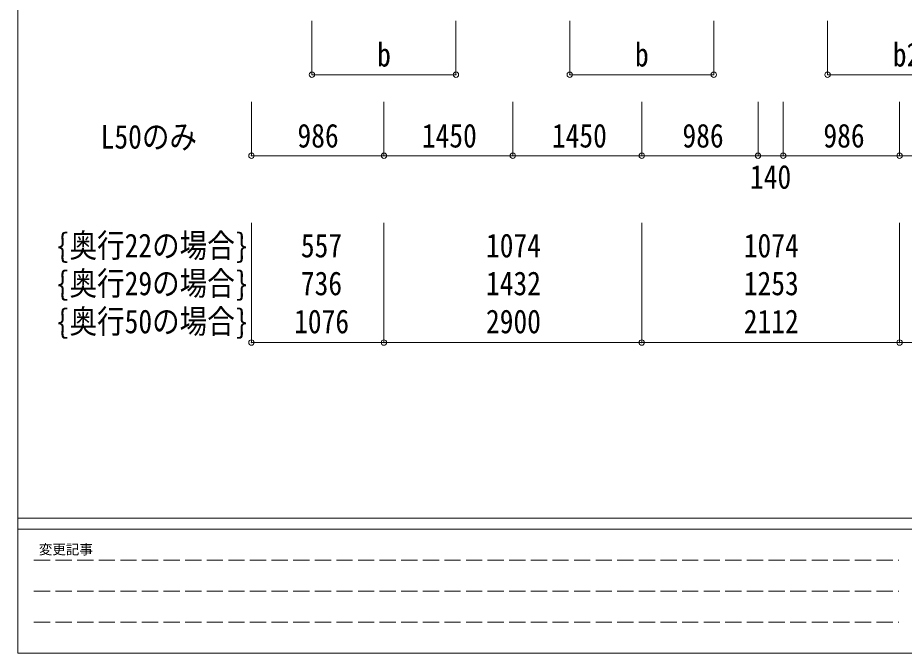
# Model space of a CAD drawing. Units: millimetres at full size, sheet at 1:30; some dimension numbers follow another scale. Extents: x -20916 to 28483, y -5820 to 5820.
# Drawn here: x -8432 to -3508, y -5820 to -2291 of the extents above; entities that cross this region are included whole.
import ezdxf
from ezdxf.enums import TextEntityAlignment as Align

# ---------------------------------------------------------------- set-up
doc = ezdxf.new("R2010")
doc.units = ezdxf.units.MM
doc.header["$LTSCALE"] = 30
doc.header["$PDMODE"] = 32
doc.header["$PDSIZE"] = 30
doc.linetypes.add('DASHED3', pattern=[4, 3, -1])
doc.layers.add('0-6_OTH_LINE', color=6, linetype='Continuous', lineweight=9)
doc.layers.add('F-0_240', color=7, linetype='Continuous', lineweight=9)
doc.styles.add('ＭＳ ゴシック', font='')
doc.styles.get('ＭＳ ゴシック').set_extended_font_data('MS Gothic')

msp = doc.modelspace()

# ---------------------------------------------------------------- linework, layer by layer
at = {"layer": '0-6_OTH_LINE'}
for p, q in [((-6798.07, -2607.22), (-6798.07, -2308.22)), ((-5998.07, -2607.22), (-5998.07, -2308.22)), ((-5366.07, -2607.22), (-5366.07, -2308.22)), ((-4566.07, -2607.22), (-4566.07, -2308.22)), ((-3934.07, -2607.22), (-3934.07, -2308.22)), ((-6798.07, -2607.22), (-5998.07, -2607.22)), ((-5366.07, -2607.22), (-4566.07, -2607.22)), ((-3934.07, -2607.22), (-3134.07, -2607.22)), ((-7133.73, -3057.22), (-7133.73, -2757.22)), ((-6397.87, -3057.22), (-6397.87, -2757.22)), ((-5682.27, -3057.22), (-5682.27, -2757.22)), ((-4965.87, -3057.22), (-4965.87, -2757.22)), ((-4320.27, -3057.22), (-4320.27, -2757.22)), ((-4180.27, -3057.22), (-4180.27, -2757.22)), ((-3534.27, -3057.22), (-3534.27, -2757.22)), ((-7133.73, -3057.22), (-6397.87, -3057.22)), ((-6397.87, -3057.22), (-4965.87, -3057.22)), ((-5144.87, -3057.22), (-3534.27, -3057.22)), ((-3534.27, -3057.22), (-2102.27, -3057.22)), ((-7134.27, -4094.67), (-7134.27, -3430.55)), ((-6398.27, -4094.67), (-6398.27, -3430.55)), ((-4966.27, -4094.67), (-4966.27, -3430.55)), ((-3534.27, -4094.67), (-3534.27, -3430.55)), ((-6398.27, -4094.67), (-7134.27, -4094.67)), ((-4966.27, -4094.67), (-6398.27, -4094.67)), ((-1366.27, -4094.67), (-4966.27, -4094.67))]:
    msp.add_line(p, q, dxfattribs=at)
for p in [(-6798.07, -2607.22), (-5998.07, -2607.22), (-5366.07, -2607.22), (-4566.07, -2607.22), (-3934.07, -2607.22), (-7133.73, -3057.22), (-6397.87, -3057.22), (-5682.27, -3057.22), (-4965.87, -3057.22), (-4320.27, -3057.22), (-4180.27, -3057.22), (-3534.27, -3057.22), (-7134.27, -4094.67), (-6398.27, -4094.67), (-4966.27, -4094.67), (-3534.27, -4094.67)]:
    msp.add_point(p, dxfattribs=at)
at = {"layer": 'F-0_240', "color": 5}
for p, q in [((-8432.06, 5820), (-8432.06, -5820)), ((-8432.06, -5070), (8007.94, -5070)), ((-8432.06, -5130), (5341.19, -5130)), ((-8432.06, -5820), (8007.94, -5820))]:
    msp.add_line(p, q, dxfattribs=at)
at = {"layer": 'F-0_240', "color": 4, "linetype": 'DASHED3'}
for p, q in [((-8342.06, -5302.5), (-3538.82, -5302.5)), ((-8342.06, -5475), (-3538.82, -5475)), ((-8342.06, -5647.5), (-3538.82, -5647.5))]:
    msp.add_line(p, q, dxfattribs=at)

# ---------------------------------------------------------------- texts
at = {"layer": '0-6_OTH_LINE', "color": 7, "style": 'ＭＳ ゴシック', "width": 0.85}
for s, p in [('b', (-6435.57, -2601.22)), ('b', (-5003.57, -2601.22)), ('b2', (-3571.57, -2601.22)), ('L50のみ', (-7971.43, -3057.27)), ('986', (-6878.3, -3051.22)), ('1450', (-6187.64, -3051.22)), ('1450', (-5465.24, -3051.22)), ('986', (-4740.12, -3051.22)), ('986', (-3957.15, -3051.22)), ('140', (-4364.9, -3280.24)), ('{奥行22の場合}', (-8220.69, -3661.21)), ('557', (-6859.54, -3661.21)), ('1074', (-5831.39, -3661.21)), ('1074', (-4399.39, -3661.21)), ('{奥行29の場合}', (-8220.69, -3871.53)), ('736', (-6859.54, -3871.53)), ('1432', (-5831.39, -3871.53)), ('1253', (-4399.39, -3871.53)), ('{奥行50の場合}', (-8220.69, -4082.77)), ('1076', (-6896.9, -4082.77)), ('2900', (-5831.39, -4082.77)), ('2112', (-4399.39, -4082.77))]:
    msp.add_text(s, height=132, dxfattribs=at).set_placement(p, align=Align.BOTTOM_LEFT)
at = {"layer": 'F-0_240', "style": 'ＭＳ ゴシック'}
msp.add_text('変更記事', height=54.99, dxfattribs=at).set_placement((-8314.83, -5287.5), align=Align.BOTTOM_LEFT)

doc.saveas('drawing.dxf')
